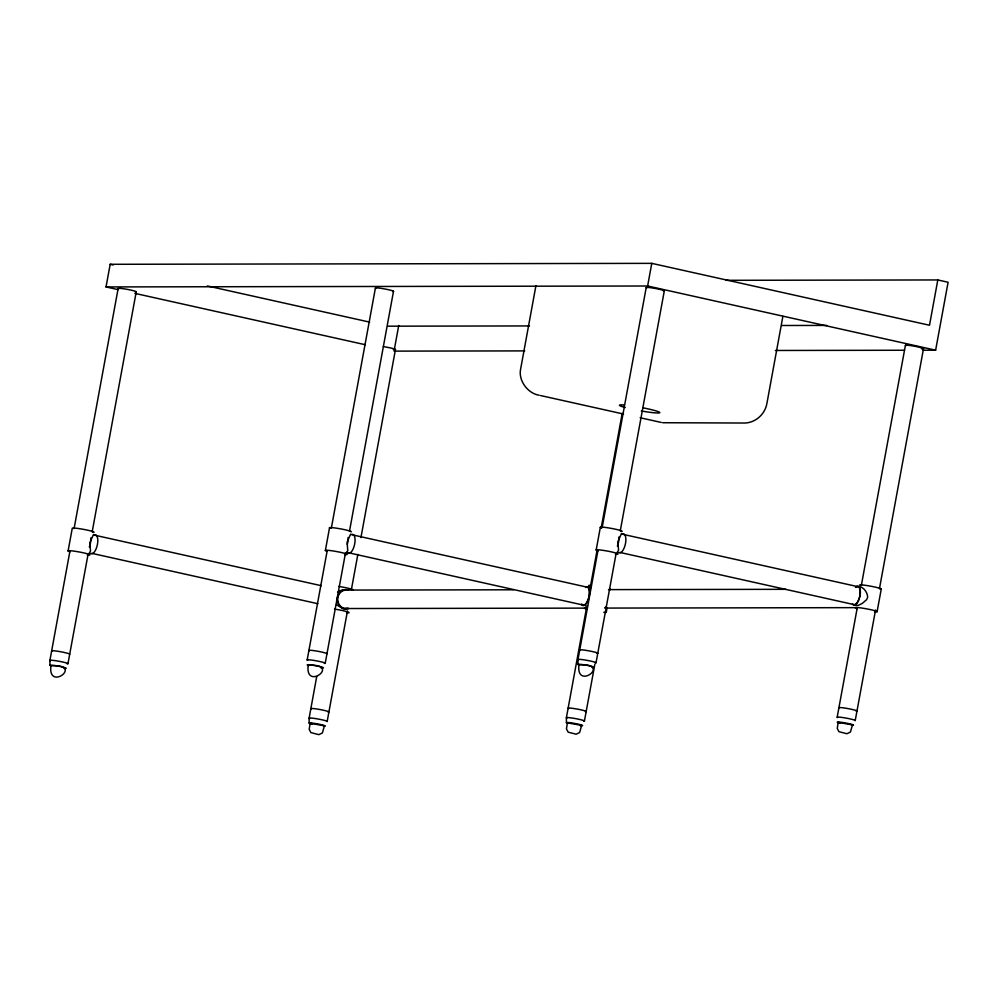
<?xml version="1.0" encoding="UTF-8"?>
<svg xmlns="http://www.w3.org/2000/svg" width="998" height="998" viewBox="0 0 998 998"><rect width="100%" height="100%" fill="white"/><g stroke="black" fill="none" stroke-linecap="round" stroke-linejoin="round"><path stroke-width="1.5" d="M93.45 534.629L89.832 542.588L90.506 551.17L89.184 553.266M585.165 605.15L585.901 606.185L587.523 605.786M118.151 289.645L106.025 286.937L110.179 264.295L651.781 263.36L929.5 325.248L937.808 279.951L948.1 282.247L935.625 350.186L923.175 350.211M68.101 550.971L72.255 528.316A11.09 0.923 10.4 0 1 85.055 529.651A11.09 0.923 10.4 0 1 93.001 532.421M69.86 551.557L49.9 660.464L49.975 665.379M74.077 528.616L118.138 288.559M50.935 665.554C47.48 692.325 84.468 663.857 51.335 665.778M67.976 663.62L87.986 554.726M92.19 531.784L136.252 291.728M325.36 550.522L329.515 527.88M307.159 660.015L327.119 551.108M331.336 528.179L375.398 288.11M308.195 665.105C304.739 691.876 341.728 663.408 308.594 665.329M316.715 676.594L309.106 718.223L309.18 723.151M310.129 723.313L309.193 729.326L310.877 732.607L318.824 734.64L322.379 732.969L324.4 725.808L310.129 723.313L311.388 723.849M325.236 663.171L345.533 552.755M349.462 531.348L393.511 291.279M394.31 349.612L398.738 325.46M327.182 721.392L347.466 610.963M351.396 589.556L357.858 554.389M360.939 537.56L395.458 349.487M535.951 285.578L520.707 368.624C517.887 380.725 528.241 393.711 539.207 395.22M596.168 550.06L600.322 527.406M586.512 607.894L566.365 717.787L566.44 722.702M590.417 586.624L597.166 549.823M601.108 528.354L622.216 413.347M597.927 550.634L577.967 659.541L578.042 664.468M602.131 527.705L646.193 287.636M567.388 722.876L566.452 728.889L568.149 732.158L576.096 734.204L579.638 732.52L581.659 725.371L567.388 722.876L568.648 723.4M106.025 286.937L647.627 286.002L651.781 263.36M578.99 664.631C575.534 691.414 612.523 662.946 579.389 664.868M584.441 720.943L594.858 664.294M596.043 662.709L616.053 553.815M620.257 530.874L664.319 290.805M606.31 612.098L607.146 607.57M782.881 316.354L766.813 403.928C764.855 414.282 755.611 422.616 744.995 423.027L662.635 422.728M837.16 717.312L857.132 608.406M861.336 585.464L905.398 345.408M838.195 722.402L837.26 728.415L838.944 731.696L846.89 733.73L850.433 732.058L852.467 724.897L838.195 722.402L839.455 722.926M855.236 720.469L875.533 610.052M879.463 588.645L923.524 348.576M877.117 611.624L881.271 588.97M65.194 668.049L64.546 668.236M322.466 667.6L320.795 667.749M324.313 725.958L323.751 726.008M593.261 667.126L592.612 667.325M581.659 725.371L580 725.509M852.467 724.897L851.805 725.097M859.241 587.236L860.189 586.687C864.455 588.171 867.586 592.887 867.661 597.34L866.588 599.698L862.297 603.416L858.105 605.449L855.922 605.312M605.062 607.682L605.986 606.946M337.549 592.276L341.578 590.105L346.643 589.793M347.791 608.119L343.15 608.817L336.501 604.676M346.443 552.817L347.766 550.721L347.104 542.151L350.635 534.042M617.238 552.343L618.573 550.247L617.899 541.677L621.43 533.581M726.157 280.313L937.808 279.951M387.898 326.184L529.526 325.934M781.646 325.498L826.781 325.423M394.023 351.121L524.761 350.897M775.334 350.473L904.5 350.248M345.533 590.08L513.446 589.793M608.506 589.618L785.788 589.319M586.013 608.119L346.58 608.531A9.244 8.396 89.9 0 1 337.673 598.663A9.244 8.396 89.9 0 1 347.716 590.242M604.888 608.081L856.82 607.645M619.833 552.418L854.475 604.701A9.244 3.792 -77.4 0 0 859.677 596.442A9.244 3.792 -77.4 0 0 858.442 586.799L857.469 586.599A9.244 3.792 -77.4 0 0 856.409 586.999M347.516 552.543L583.668 605.175A9.244 3.792 -77.4 0 0 588.882 596.916A9.244 3.792 -77.4 0 0 587.635 587.273L586.674 587.061A9.244 3.792 -77.4 0 0 585.601 587.473M647.627 286.002L935.625 350.186M110.179 264.295L113.211 264.969M207.31 285.939L369.684 322.129M134.83 293.362L365.231 344.709M540.542 395.545L623.55 414.045M640.155 417.738L661.275 422.453M621.729 534.055L858.442 586.799M352.444 534.853L587.635 587.273M93.662 534.965L321.281 585.689M91.766 553.329L317.863 603.715M589.394 587.148L590.841 587.697M383.319 346.605A9.244 0.773 10.4 0 1 393.861 348.813A9.244 0.773 10.4 0 1 393.349 349.674M311.339 709.004A9.244 0.773 10.4 0 1 320.308 709.59A9.244 0.773 10.4 0 1 328.117 712.123M118.637 288.846A9.244 0.773 10.4 0 1 127.619 289.432A9.244 0.773 10.4 0 1 135.429 291.977M52.145 651.245A9.219 0.773 10.4 0 1 59.917 651.607A9.219 0.773 10.4 0 1 69.611 654.289M905.91 345.695A9.244 0.773 10.4 0 1 916.064 346.506A9.244 0.773 10.4 0 1 921.404 348.764M839.393 708.093A9.244 0.773 10.4 0 1 848.375 708.667A9.244 0.773 10.4 0 1 856.172 711.212M646.704 287.935A9.244 0.773 10.4 0 1 655.686 288.522A9.244 0.773 10.4 0 1 663.483 291.054M580.187 650.322A9.244 0.773 10.4 0 1 589.169 650.908A9.244 0.773 10.4 0 1 596.979 653.453M618.872 537.024A9.244 3.792 -77.4 0 1 617.363 546.068M90.806 537.934A9.244 3.792 -77.4 0 1 89.309 546.991M568.598 708.555A9.244 0.773 10.4 0 1 577.568 709.141A9.244 0.773 10.4 0 1 585.377 711.686M375.897 288.397A9.244 0.773 10.4 0 1 384.879 288.983A9.244 0.773 10.4 0 1 392.688 291.528M309.417 650.796A9.219 0.773 10.4 0 1 317.177 651.158A9.219 0.773 10.4 0 1 326.87 653.852M582.707 604.963A9.244 3.792 -77.4 0 1 581.909 604.152M348.065 537.485A9.244 3.792 -77.4 0 1 347.316 544.322M643.174 407.858A20.546 1.722 10.4 0 1 659.79 412.685A20.546 1.722 10.4 0 1 641.302 410.976M625.272 407.546A20.546 1.722 10.4 0 1 624.162 404.988M308.669 665.541A8.246 0.686 10.4 0 1 310.129 664.868A8.246 0.686 10.4 0 1 321.082 666.901A8.246 0.686 10.4 0 1 321.531 667.936M307.671 660.302A9.219 0.773 10.4 0 1 316.628 660.888A9.219 0.773 10.4 0 1 324.412 663.42M567.862 723.3A8.246 0.686 10.4 0 1 569.334 722.627A8.246 0.686 10.4 0 1 580.287 724.673A8.246 0.686 10.4 0 1 580.724 725.696M566.864 718.073A9.219 0.773 10.4 0 1 575.821 718.66A9.219 0.773 10.4 0 1 583.605 721.192M330.126 528.229A11.09 0.923 10.4 0 1 339.47 528.666A11.09 0.923 10.4 0 1 351.134 531.897M327.282 551.333A11.09 0.923 10.4 0 1 329.253 550.434A11.09 0.923 10.4 0 1 343.973 553.166A11.09 0.923 10.4 0 1 344.572 554.551M351.296 534.666A9.706 3.98 -77.4 0 1 354.452 545.083A9.706 3.98 -77.4 0 1 347.117 552.094M609.865 589.094A11.09 0.923 10.4 0 1 609.466 589.743M590.641 586.45A11.09 0.923 10.4 0 1 591.253 585.414M585.814 586.936A9.706 3.98 -77.4 0 1 588.97 597.353A9.706 3.98 -77.4 0 1 581.634 604.364M605.699 611.749A11.09 0.923 10.4 0 1 603.778 612.323M586.475 609.104A11.09 0.923 10.4 0 1 587.098 608.069M348.863 608.506A9.706 8.82 89.9 0 1 337.249 599.91A9.706 8.82 89.9 0 1 347.803 589.793M334.467 609.079A11.09 0.923 10.4 0 1 347.129 611.737A11.09 0.923 10.4 0 1 346.506 612.772M338.621 586.425A11.09 0.923 10.4 0 1 350.398 588.82A11.09 0.923 10.4 0 1 352.207 590.192M70.022 551.782A11.09 0.923 10.4 0 1 71.981 550.871A11.09 0.923 10.4 0 1 86.714 553.616A11.09 0.923 10.4 0 1 87.313 555M94.037 535.115A9.706 3.98 -77.4 0 1 97.455 544.297A9.706 3.98 -77.4 0 1 90.656 553.491M600.933 527.755A11.09 0.923 10.4 0 1 611.699 528.453A11.09 0.923 10.4 0 1 621.068 531.51M598.076 550.859A11.09 0.923 10.4 0 1 600.048 549.96A11.09 0.923 10.4 0 1 614.78 552.705A11.09 0.923 10.4 0 1 615.367 554.09M622.091 534.192A9.706 3.98 -77.4 0 1 625.521 543.374A9.706 3.98 -77.4 0 1 618.723 552.568M855.461 587.41A9.706 3.98 -77.4 0 1 860.039 595.644A9.706 3.98 -77.4 0 1 852.429 603.89M857.282 608.63A11.09 0.923 10.4 0 1 859.253 607.72A11.09 0.923 10.4 0 1 873.974 610.464A11.09 0.923 10.4 0 1 874.572 611.849M859.528 585.177A11.09 0.923 10.4 0 1 872.327 586.5A11.09 0.923 10.4 0 1 880.273 589.269M51.397 665.99A8.246 0.686 10.4 0 1 52.869 665.317A8.246 0.686 10.4 0 1 63.822 667.35A8.246 0.686 10.4 0 1 64.271 668.386M50.399 660.751A9.219 0.773 10.4 0 1 59.356 661.337A9.219 0.773 10.4 0 1 67.14 663.87M312.037 724.149A8.246 0.686 10.4 0 1 311.064 722.976A8.246 0.686 10.4 0 1 322.504 724.985A8.246 0.686 10.4 0 1 323.464 726.145M309.605 718.523A9.219 0.773 10.4 0 1 317.376 718.884A9.219 0.773 10.4 0 1 327.07 721.579M840.091 723.226A8.246 0.686 10.4 0 1 839.131 722.065A8.246 0.686 10.4 0 1 850.57 724.061A8.246 0.686 10.4 0 1 851.531 725.234M837.671 717.599A9.219 0.773 10.4 0 1 845.443 717.974A9.219 0.773 10.4 0 1 855.124 720.656M579.464 665.067A8.246 0.686 10.4 0 1 580.936 664.394A8.246 0.686 10.4 0 1 591.889 666.439A8.246 0.686 10.4 0 1 592.325 667.462M578.466 659.84A9.219 0.773 10.4 0 1 587.423 660.427A9.219 0.773 10.4 0 1 595.207 662.959"/></g></svg>
